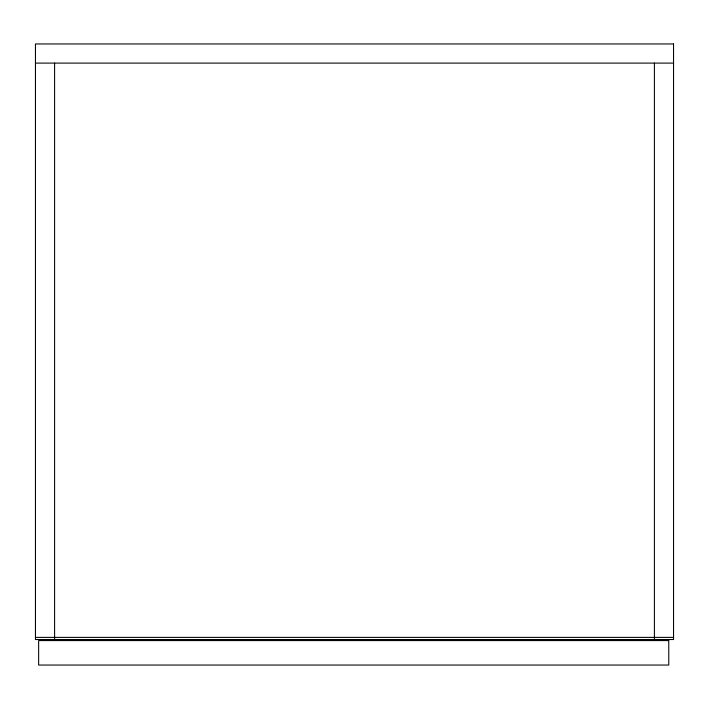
<?xml version="1.0" encoding="UTF-8"?>
<svg xmlns="http://www.w3.org/2000/svg" width="709" height="709" viewBox="0 0 709 709"><rect width="100%" height="100%" fill="white"/><g stroke="black" fill="none" stroke-linecap="round" stroke-linejoin="round"><path stroke-width="1.06" d="M35.45 63.101L673.55 63.101M35.45 637.391L673.55 637.391M654.407 63.101L654.407 639.518M54.593 63.101L54.593 639.518M673.55 43.958L35.45 43.958L35.45 639.518L673.55 639.518L673.55 43.958M668.764 640.581L38.641 640.581L38.641 665.042L668.764 665.042L668.764 640.581"/></g></svg>
